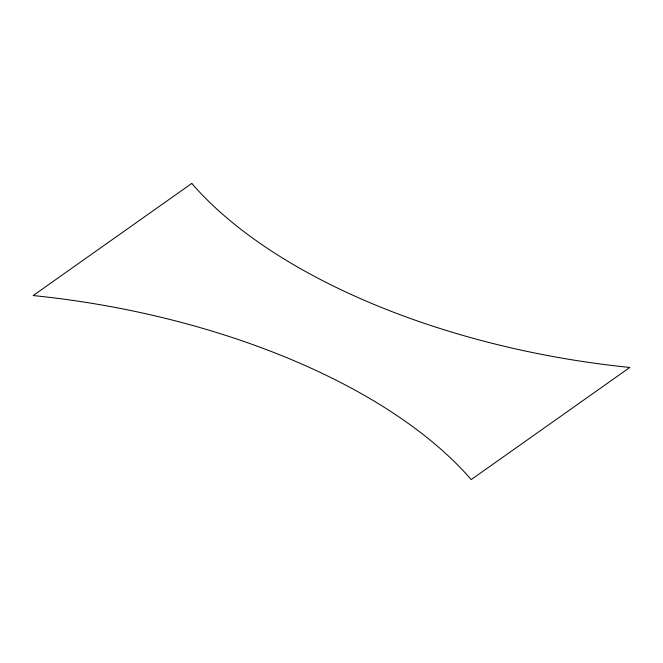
<?xml version="1.0" encoding="UTF-8"?>
<svg xmlns="http://www.w3.org/2000/svg" width="663" height="663" viewBox="0 0 663 663"><rect width="100%" height="100%" fill="white"/><g stroke="black" fill="none" stroke-linecap="round" stroke-linejoin="round"><path stroke-width="0.99" d="M191.773 183.427L33.15 295.557A473.929 232.655 8.8 0 1 471.227 479.573L629.85 367.443A473.912 232.647 8.8 0 1 191.773 183.427"/></g></svg>
